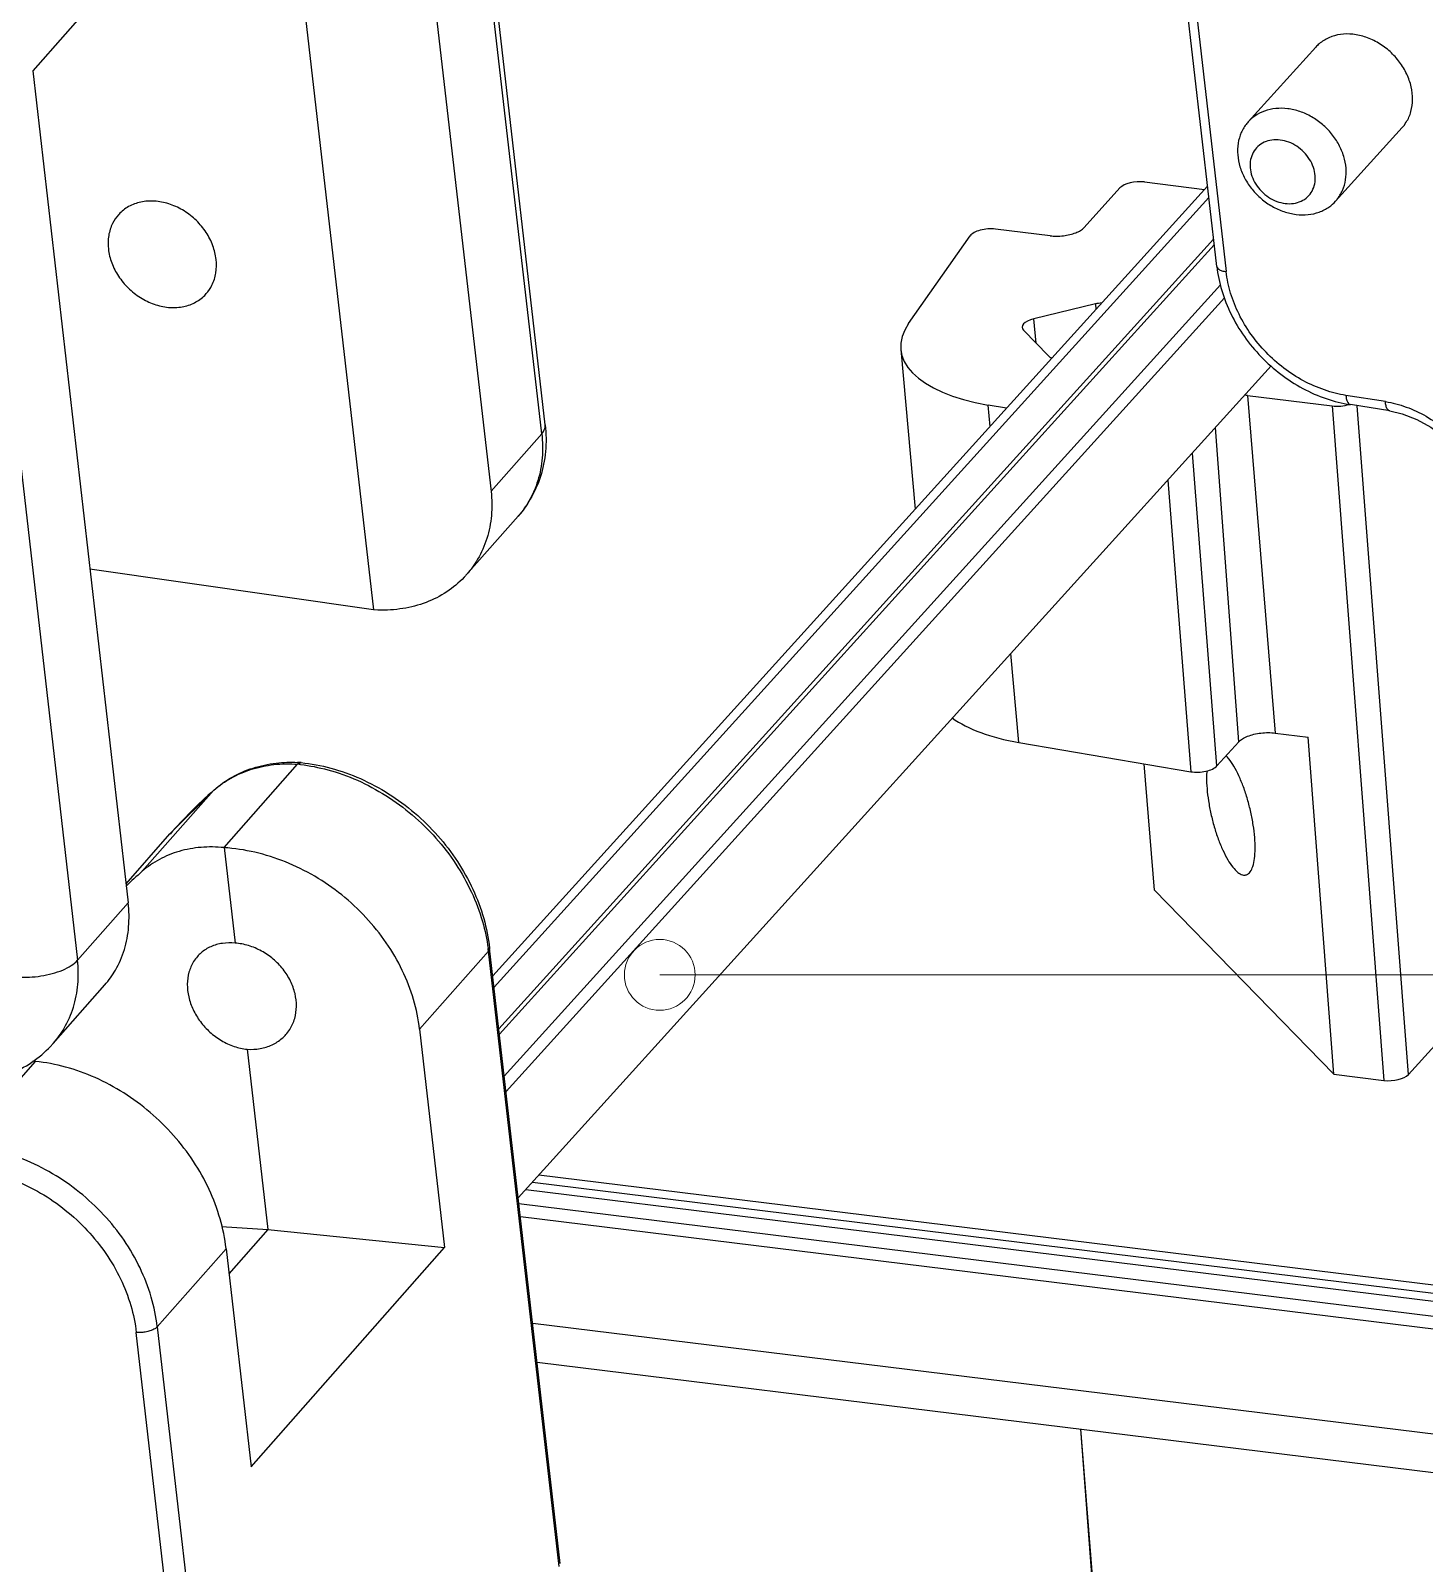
# Model space of a CAD drawing. Header units: millimetres. Extents: x -1995 to -555, y 489 to 1011.
# Drawn here: x -854.98 to -825.46, y 689.49 to 721.96 of the extents above; entities that cross this region are included whole.
import ezdxf

# ---------------------------------------------------------------- set-up
doc = ezdxf.new("R2010")
doc.units = ezdxf.units.MM
doc.layers.add('02___PRT_ALL_AXES', color=7, linetype='Continuous')
doc.layers.add('from', color=7, linetype='Continuous', lineweight=13)
doc.styles.add('ROMAND', font='romand.shx', dxfattribs={"width": 0.75, "bigfont": 'gbcbig.shx'})
doc.dimstyles.new('YanXiu', dxfattribs={"dimtxt": 2.5, "dimasz": 2.2, "dimexe": 1, "dimexo": 0, "dimgap": 0.66, "dimtad": 0, "dimzin": 1, "dimdsep": 46, "dimtxsty": 'ROMAND', "dimblk": 'CLOSEDBLANK', "dimcen": 0, "dimclrd": 3, "dimclre": 3, "dimclrt": 7, "dimazin": 0, "dimtfac": 1, "dimtofl": 0, "dimtmove": 0, "dimatfit": 3, "dimldrblk": 'CLOSEDBLANK', "dimfxl": 1, "dimlwd": 5, "dimlwe": 5, "dimarcsym": 0})

# ---------------------------------------------------------------- blocks, each defined once
blk = doc.blocks.new('_ClosedBlank')
at = {"color": 0, "linetype": 'ByBlock', "lineweight": -2}
for p, q in [((-1, 0.167), (0, 0)), ((-1, 0.167), (-1, -0.167)), ((0, 0), (-1, -0.167))]:
    blk.add_line(p, q, dxfattribs=at)

msp = doc.modelspace()

# ---------------------------------------------------------------- linework, layer by layer
at = {"color": 7, "linetype": 'Continuous'}
for p, q in [((-844.082, 713.609), (-847.892, 746.805)), ((-844.156, 713.417), (-847.967, 746.613)), ((-857.8, 735.463), (-853.989, 702.267)), ((-847.253, 729.821), (-854.938, 721.106)), ((-847.253, 729.821), (-845.23, 712.198)), ((-849.709, 727.036), (-847.718, 709.688)), ((-829.859, 716.963), (-830.507, 722.618)), ((-830.307, 722.508), (-829.659, 716.853)), ((-854.938, 721.106), (-852.915, 703.485)), ((-831.387, 718.751), (-830.115, 718.594)), ((-845.192, 701.939), (-830.054, 718.662)), ((-845.165, 701.699), (-830.026, 718.422)), ((-831.911, 718.624), (-832.67, 717.785)), ((-833.389, 717.611), (-834.545, 717.753)), ((-845.063, 700.817), (-829.925, 717.539)), ((-845.05, 700.699), (-829.912, 717.421)), ((-836.385, 715.754), (-835.081, 717.611)), ((-844.949, 699.816), (-829.779, 716.574)), ((-844.911, 699.487), (-829.693, 716.298)), ((-832.427, 716.167), (-833.736, 715.85)), ((-832.427, 716.167), (-832.419, 716.049)), ((-833.682, 715.334), (-833.736, 715.85)), ((-833.952, 715.611), (-833.423, 715.068)), ((-836.553, 715.206), (-836.244, 711.824)), ((-828.703, 714.858), (-844.653, 697.239)), ((-829.205, 714.227), (-828.62, 707.08)), ((-829.205, 714.227), (-827.414, 714.007)), ((-826.286, 714.099), (-827.121, 714.231)), ((-834.661, 713.573), (-834.702, 714.026)), ((-834.312, 713.959), (-834.702, 714.026)), ((-827.414, 714.007), (-826.322, 699.722)), ((-826.194, 713.902), (-827.029, 714.035)), ((-825.799, 699.849), (-826.882, 714.012)), ((-829.394, 706.892), (-829.887, 713.55)), ((-845.23, 712.199), (-844.156, 713.417)), ((-829.856, 706.383), (-830.375, 713.01)), ((-830.894, 712.437), (-830.41, 706.26)), ((-845.748, 710.436), (-844.656, 711.674)), ((-847.718, 709.688), (-853.726, 710.553)), ((-847.625, 709.684), (-847.718, 709.69)), ((-834.05, 706.881), (-834.221, 708.762)), ((-828.62, 707.08), (-827.922, 706.994)), ((-834.05, 706.881), (-830.41, 706.26)), ((-829.856, 706.383), (-829.394, 706.892)), ((-827.376, 699.852), (-827.922, 706.994)), ((-850.885, 704.653), (-849.326, 706.42)), ((-849.267, 706.455), (-849.262, 706.455)), ((-849.262, 706.455), (-849.26, 706.455)), ((-849.26, 706.455), (-849.255, 706.454)), ((-831.176, 703.754), (-831.396, 706.428)), ((-852.618, 704.151), (-851.109, 705.862)), ((-852.03, 704.942), (-851.1, 705.872)), ((-851.11, 705.863), (-851.1, 705.872)), ((-852.961, 703.885), (-852.03, 704.942)), ((-850.885, 704.653), (-850.653, 702.63)), ((-853.989, 702.267), (-852.915, 703.485)), ((-827.376, 699.852), (-831.176, 703.754)), ((-843.764, 689.494), (-845.26, 702.527)), ((-845.286, 702.46), (-846.743, 700.807)), ((-843.79, 689.427), (-845.286, 702.46)), ((-854.503, 700.507), (-853.412, 701.745)), ((-824.337, 701.463), (-825.799, 699.849)), ((-846.743, 700.808), (-846.213, 696.187)), ((-850.395, 700.383), (-849.957, 696.562)), ((-856.437, 698.357), (-854.878, 700.125)), ((-827.376, 699.852), (-826.322, 699.722)), ((-844.215, 697.722), (-816.752, 694.341)), ((-844.496, 697.411), (-818.271, 694.182)), ((-844.355, 697.567), (-817.903, 694.31)), ((-844.639, 697.116), (-818.555, 693.904)), ((-850.936, 696.629), (-849.957, 696.562)), ((-819.311, 693.721), (-844.606, 696.835)), ((-849.957, 696.562), (-850.781, 695.628)), ((-849.957, 696.562), (-846.213, 696.187)), ((-850.842, 696.159), (-852.299, 694.506)), ((-850.842, 696.159), (-850.312, 691.539)), ((-850.312, 691.539), (-846.213, 696.187)), ((-851.247, 681.349), (-852.743, 694.383)), ((-852.299, 694.506), (-850.803, 681.474)), ((-821.125, 691.716), (-844.347, 694.576)), ((-821.787, 690.985), (-844.252, 693.751)), ((-832.745, 692.334), (-832.314, 686.662)), ((-832.745, 692.334), (-832.39, 687.856))]:
    msp.add_line(p, q, dxfattribs=at)
msp.add_lwpolyline([(-826.194, 713.902), (-825.93, 713.842), (-825.62, 713.723), (-825.322, 713.555), (-825.09, 713.383)], dxfattribs=at)
for centre, radius, start, end in [((-829.333, 713.18), 1.055, 83.0071, 86.5454), ((-846.13, 712.972), 1.964, 318.6071, 319.5401), ((-849.463, 703.534), 2.927, 86.1665, 87.3436), ((-849.703, 702.675), 3.764, 83.2862, 84.2634), ((-849.266, 706.39), 0.0645, 86.1407, 90.6271), ((-844.124, 697.967), 10.542, 131.5017, 138.5806), ((-849.737, 704.307), 2.074, 131.047, 131.4216), ((-846.219, 696.834), 9.721, 131.1721, 133.9602), ((-848.962, 702.037), 3.7, 6.5572, 7.4932), ((-855.073, 697.209), 2.922, 86.1688, 87.3535)]:
    msp.add_arc(centre, radius, start, end, dxfattribs=at)
for centre, major_axis, ratio, start_param, end_param in [((-831.543, 718.579), (0.399, 0.032), 0.439031, 1.135, 2.705769), ((-834.701, 717.581), (0.399, 0.032), 0.43903, 1.135037, 2.793049), ((-832.281, 716.017), (0.391, 0.031), 0.439108, 1.571979, 1.920047), ((-833.589, 715.699), (0.391, 0.031), 0.438936, 1.920696, 3.491188), ((-833.064, 715.491), (3.489, 0.277), 0.439, 2.793037, 4.189237), ((-833.06, 715.156), (0.391, 0.031), 0.439108, -2.792038, -2.44397), ((-827.258, 714.179), (0.399, 0.032), 0.439031, -2.006593, -1.069483), ((-832.412, 708.346), (3.489, 0.277), 0.439, -2.667078, -2.093949), ((-830.223, 706.428), (0.399, 0.032), 0.439046, -2.093853, -0.435841), ((-826.166, 699.894), (0.399, 0.032), 0.439031, -2.006593, -0.435824)]:
    msp.add_ellipse(centre, major_axis=major_axis, ratio=ratio, start_param=start_param, end_param=end_param, dxfattribs=at)
for points, start_tangent, end_tangent in [([(-826.973, 721.879), (-827.24, 721.875), (-827.483, 721.806), (-827.689, 721.676), (-827.759, 721.608)], (-0.994291, 0.106704), (-0.6708, -0.741638)), ([(-825.93, 719.902), (-825.845, 720.016), (-825.746, 720.241), (-825.71, 720.497), (-825.74, 720.766), (-825.834, 721.036), (-825.986, 721.289), (-826.188, 721.512), (-826.431, 721.692), (-826.698, 721.817), (-826.973, 721.879)], (0.6708, 0.741638), (-0.994291, 0.106704)), ([(-829.194, 720.022), (-829.22, 719.992), (-829.34, 719.796), (-829.406, 719.57), (-829.415, 719.324)], (-0.671382, -0.741111), (0.079072, -0.996869)), ([(-827.12, 719.042), (-827.168, 719.294), (-827.272, 719.542), (-827.425, 719.771), (-827.621, 719.97), (-827.849, 720.13), (-828.099, 720.243), (-828.356, 720.303), (-828.61, 720.306), (-828.846, 720.253), (-829.053, 720.147), (-829.194, 720.022)], (-0.079072, 0.996869), (-0.671382, -0.741111)), ([(-827.773, 718.883), (-827.811, 719.06), (-827.892, 719.23), (-828.013, 719.383), (-828.164, 719.507), (-828.335, 719.595), (-828.515, 719.64), (-828.692, 719.639), (-828.853, 719.592), (-828.987, 719.503), (-829.085, 719.377), (-829.141, 719.224), (-829.151, 719.053)], (-0.079072, 0.996869), (0.079072, -0.996869)), ([(-829.415, 719.324), (-829.367, 719.072), (-829.263, 718.825), (-829.11, 718.596), (-828.914, 718.396), (-828.686, 718.236), (-828.436, 718.123), (-828.179, 718.064), (-827.925, 718.06), (-827.689, 718.113), (-827.482, 718.22), (-827.341, 718.344)], (0.079072, -0.996869), (0.671382, 0.741111)), ([(-829.151, 719.053), (-829.114, 718.876), (-829.032, 718.706), (-828.912, 718.553), (-828.76, 718.429), (-828.589, 718.341), (-828.409, 718.296), (-828.232, 718.297), (-828.072, 718.344), (-827.937, 718.433), (-827.839, 718.559), (-827.783, 718.712), (-827.773, 718.883)], (0.079072, -0.996869), (-0.079072, 0.996869)), ([(-827.341, 718.344), (-827.315, 718.375), (-827.195, 718.57), (-827.129, 718.796), (-827.12, 719.042)], (0.671382, 0.741111), (-0.079072, 0.996869)), ([(-853.124, 718.053), (-853.245, 717.875), (-853.328, 717.616), (-853.334, 717.33), (-853.264, 717.038), (-853.121, 716.756), (-852.915, 716.506), (-852.657, 716.303), (-852.366, 716.162), (-852.064, 716.096)], (-0.66108, -0.750315), (0.995688, -0.092763)), ([(-852.322, 718.343), (-852.614, 718.332), (-852.876, 718.245), (-853.091, 718.089), (-853.124, 718.053)], (-0.995688, 0.092763), (-0.66108, -0.750315)), ([(-851.262, 716.386), (-851.142, 716.564), (-851.058, 716.823), (-851.052, 717.109), (-851.122, 717.402), (-851.265, 717.683), (-851.472, 717.933), (-851.73, 718.137), (-852.021, 718.277), (-852.322, 718.343)], (0.66108, 0.750315), (-0.995688, 0.092763)), ([(-833.389, 717.611), (-833.251, 717.603), (-833.107, 717.612), (-832.969, 717.636), (-832.845, 717.675), (-832.743, 717.726), (-832.67, 717.785)], (0.992505, -0.122207), (0.671114, 0.741355)), ([(-829.859, 716.963), (-829.853, 716.941), (-829.816, 716.902), (-829.75, 716.871), (-829.659, 716.853)], (0.115862, -0.993265), (0.994291, -0.106704)), ([(-829.859, 716.963), (-829.753, 716.452), (-829.556, 715.951), (-829.274, 715.477), (-828.918, 715.048), (-828.501, 714.678), (-828.036, 714.379), (-827.54, 714.162), (-827.029, 714.035)], (0.114144, -0.993464), (0.987695, -0.156389)), ([(-827.121, 714.231), (-827.578, 714.346), (-828.022, 714.541), (-828.439, 714.81), (-828.814, 715.143), (-829.134, 715.528), (-829.387, 715.951), (-829.564, 716.398), (-829.659, 716.853)], (-0.987701, 0.156356), (-0.114176, 0.993461)), ([(-852.064, 716.096), (-851.773, 716.107), (-851.51, 716.194), (-851.295, 716.35), (-851.262, 716.386)], (0.995688, -0.092763), (0.66108, 0.750315)), ([(-827.122, 714.231), (-827.109, 714.142), (-827.083, 714.078), (-827.047, 714.041), (-827.029, 714.036)], (0.062353, -0.998054), (0.989068, -0.147461)), ([(-826.194, 713.903), (-826.208, 713.907), (-826.245, 713.941), (-826.272, 714.007), (-826.286, 714.099)], (-0.990321, 0.138796), (-0.062353, 0.998054)), ([(-826.286, 714.099), (-825.848, 713.985), (-825.425, 713.789), (-825.015, 713.501)], (0.987177, -0.15963), (0.770084, -0.637943)), ([(-844.082, 713.609), (-844.076, 713.041), (-844.184, 712.51), (-844.399, 712.03), (-844.657, 711.673)], (0.113824, -0.993501), (-0.661604, -0.749853)), ([(-844.156, 713.417), (-844.09, 713.529), (-844.082, 713.609)], (0.661388, 0.750044), (-0.103791, 0.994599)), ([(-844.156, 713.417), (-844.147, 712.908), (-844.239, 712.426), (-844.428, 711.991), (-844.636, 711.698)], (0.113936, -0.993488), (-0.648919, -0.760858)), ([(-845.23, 712.198), (-845.223, 711.687), (-845.319, 711.202), (-845.514, 710.76), (-845.748, 710.436)], (0.114038, -0.993476), (-0.661231, -0.750182)), ([(-845.748, 710.436), (-845.801, 710.378), (-846.169, 710.07), (-846.606, 709.847), (-847.096, 709.717), (-847.625, 709.684)], (-0.661231, -0.750182), (-0.999442, 0.033409)), ([(-829.394, 706.892), (-829.316, 706.956), (-829.206, 707.011), (-829.072, 707.053), (-828.923, 707.079), (-828.769, 707.089), (-828.62, 707.08)], (0.671114, 0.741355), (0.992505, -0.122207)), ([(-851.1, 705.872), (-850.715, 706.145), (-850.271, 706.338), (-849.783, 706.443), (-849.327, 706.458)], (0.74971, 0.661767), (0.998926, -0.046333)), ([(-851.099, 705.871), (-850.735, 706.127), (-850.303, 706.312), (-849.828, 706.411), (-849.326, 706.42)], (0.75417, 0.656679), (0.997629, -0.068827)), ([(-849.326, 706.42), (-849.283, 706.452), (-849.267, 706.454)], (0.66106, 0.750333), (0.99994, 0.01098)), ([(-849.286, 706.452), (-849.326, 706.42)], (-0.961526, -0.274716), (-0.624663, -0.780895)), ([(-849.278, 706.452), (-849.326, 706.42)], (-0.970665, -0.240436), (-0.693378, -0.720574)), ([(-849.267, 706.454), (-849.286, 706.452)], (-0.997136, 0.075625), (-0.961526, -0.274716)), ([(-849.255, 706.453), (-849.278, 706.452)], (-0.99488, 0.10106), (-0.970665, -0.240436)), ([(-849.263, 706.413), (-848.69, 706.302), (-848.06, 706.079), (-847.457, 705.756), (-846.897, 705.344), (-846.399, 704.856), (-845.978, 704.306), (-845.646, 703.711), (-845.412, 703.09), (-845.293, 702.52)], (0.993145, -0.116893), (0.130394, -0.991462)), ([(-849.255, 706.454), (-848.623, 706.336), (-847.998, 706.114), (-847.401, 705.794), (-846.849, 705.387), (-846.358, 704.904), (-845.943, 704.36), (-845.615, 703.771), (-845.385, 703.154), (-845.26, 702.527)], (0.994853, -0.10133), (0.114341, -0.993442)), ([(-829.055, 704.867), (-829.086, 705.13), (-829.138, 705.404), (-829.208, 705.677), (-829.293, 705.937), (-829.391, 706.174), (-829.495, 706.375), (-829.603, 706.534), (-829.66, 706.599)], (-0.079072, 0.996869), (-0.704759, 0.709447)), ([(-830.068, 706.278), (-830.074, 706.144), (-830.065, 705.904)], (-0.08097, -0.996716), (0.079072, -0.996869)), ([(-830.065, 705.904), (-830.034, 705.641), (-829.982, 705.368), (-829.912, 705.094), (-829.827, 704.834), (-829.729, 704.598), (-829.625, 704.396), (-829.517, 704.237), (-829.412, 704.129), (-829.313, 704.075), (-829.242, 704.074)], (0.079072, -0.996869), (0.976152, 0.217087)), ([(-829.242, 704.074), (-829.225, 704.079), (-829.151, 704.14), (-829.095, 704.255), (-829.06, 704.42), (-829.046, 704.627), (-829.055, 704.867)], (0.976152, 0.217087), (-0.079072, 0.996869)), ([(-850.885, 704.653), (-851.373, 704.658), (-851.835, 704.574), (-852.254, 704.403), (-852.618, 704.151)], (-0.994821, 0.101645), (-0.752732, -0.658327)), ([(-846.743, 700.808), (-846.871, 701.435), (-847.109, 702.052), (-847.449, 702.638), (-847.881, 703.176), (-848.391, 703.65), (-848.965, 704.046), (-849.585, 704.35), (-850.231, 704.554), (-850.885, 704.652)], (-0.114034, 0.993477), (-0.997766, 0.066811)), ([(-853.412, 701.744), (-853.185, 702.06), (-852.997, 702.493), (-852.906, 702.974), (-852.915, 703.484)], (0.661211, 0.7502), (-0.114038, 0.993476)), ([(-850.653, 702.63), (-850.921, 702.625), (-851.165, 702.555), (-851.372, 702.424), (-851.45, 702.347)], (-0.994822, 0.101633), (-0.661123, -0.750277)), ([(-849.574, 700.693), (-849.493, 700.802), (-849.389, 701.033), (-849.352, 701.29), (-849.382, 701.56), (-849.478, 701.827), (-849.635, 702.076), (-849.843, 702.291), (-850.093, 702.463), (-850.369, 702.578), (-850.653, 702.63)], (0.661166, 0.75024), (-0.997766, 0.066802)), ([(-845.26, 702.527), (-845.26, 702.508), (-845.286, 702.46)], (0.126122, -0.992015), (-0.661388, -0.750044)), ([(-855.256, 701.91), (-855.009, 701.909), (-854.764, 701.934), (-854.524, 701.985), (-854.303, 702.061), (-854.121, 702.156), (-853.989, 702.267)], (0.997766, -0.066802), (0.661388, 0.750044)), ([(-854.503, 700.507), (-854.27, 700.831), (-854.076, 701.271), (-853.981, 701.756), (-853.989, 702.267)], (0.661237, 0.750177), (-0.11393, 0.993489)), ([(-851.45, 702.347), (-851.529, 702.241), (-851.628, 702.015), (-851.664, 701.759), (-851.634, 701.49), (-851.54, 701.221), (-851.387, 700.968), (-851.184, 700.746), (-850.94, 700.567), (-850.671, 700.443), (-850.395, 700.383)], (-0.661123, -0.750277), (0.994822, -0.101633)), ([(-850.395, 700.383), (-850.12, 700.397), (-849.868, 700.475), (-849.655, 700.614), (-849.574, 700.693)], (0.997766, -0.066802), (0.661166, 0.75024)), ([(-856.535, 699.668), (-855.963, 699.707), (-855.432, 699.856), (-854.958, 700.107), (-854.556, 700.449), (-854.504, 700.506)], (0.999435, -0.033614), (0.661649, 0.749814)), ([(-850.842, 696.16), (-850.969, 696.79), (-851.202, 697.413), (-851.535, 698.008), (-851.956, 698.558), (-852.453, 699.046), (-853.011, 699.458), (-853.613, 699.781), (-854.242, 700.006), (-854.878, 700.125)], (-0.114034, 0.993477), (-0.994822, 0.101633)), ([(-852.299, 694.506), (-852.427, 695.134), (-852.665, 695.751), (-853.004, 696.338), (-853.436, 696.877), (-853.946, 697.351), (-854.519, 697.747), (-855.138, 698.053), (-855.784, 698.258), (-856.437, 698.357)], (-0.114189, 0.993459), (-0.997675, 0.068152)), ([(-856.524, 697.891), (-855.925, 697.801), (-855.335, 697.614), (-854.77, 697.337), (-854.247, 696.977), (-853.782, 696.545), (-853.388, 696.054), (-853.078, 695.519), (-852.86, 694.956), (-852.743, 694.383)], (0.997788, -0.066479), (0.114377, -0.993437)), ([(-852.299, 694.506), (-852.354, 694.462), (-852.431, 694.425), (-852.527, 694.398), (-852.635, 694.382), (-852.743, 694.382)], (-0.661388, -0.750044), (-0.997766, 0.066802))]:
    msp.add_spline(points, degree=3, dxfattribs=dict(at, start_tangent=start_tangent, end_tangent=end_tangent))
at = {"layer": '02___PRT_ALL_AXES', "color": 7, "linetype": 'Continuous'}
for p, q in [((-827.759, 721.608), (-829.194, 720.022)), ((-825.93, 719.902), (-827.341, 718.344))]:
    msp.add_line(p, q, dxfattribs=at)

# ---------------------------------------------------------------- leaders
at = {"layer": 'from', "color": 4}
msp.add_leader([(-841.656, 701.958), (-789.655, 701.958)], dimstyle='YanXiu', override={"dimasz": 3, "dimldrblk": 'Small'}, dxfattribs=at)

doc.saveas('drawing.dxf')
